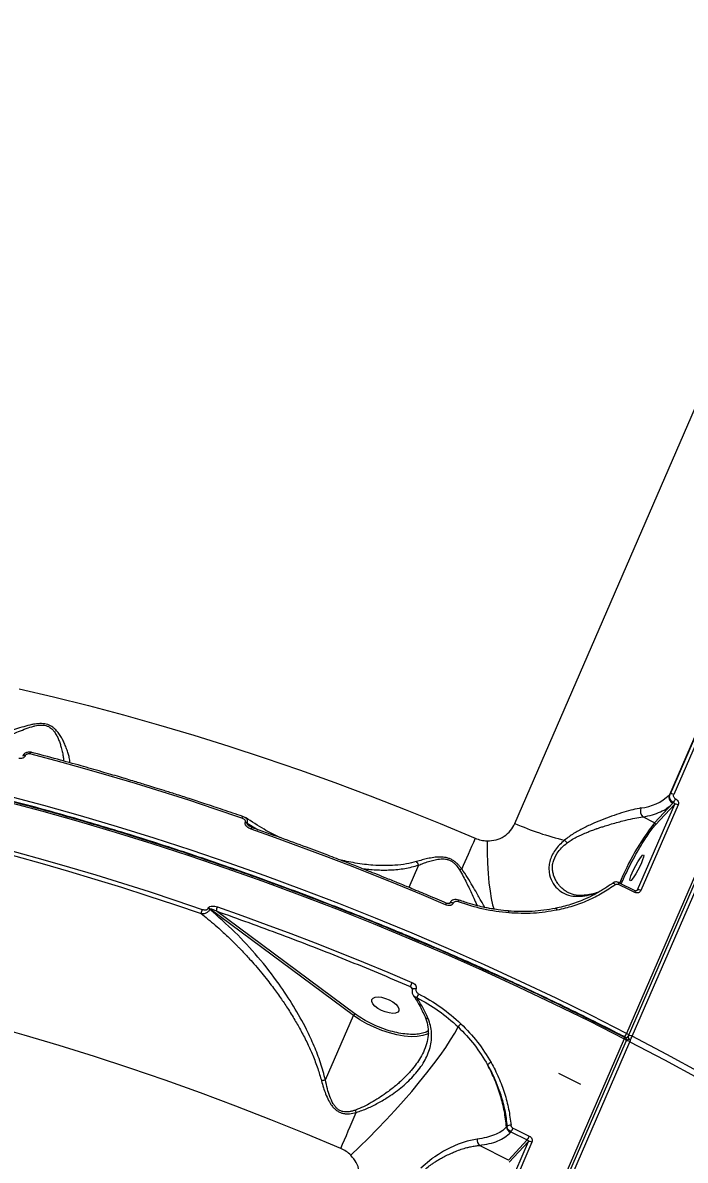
# Model space of a CAD drawing. Header units: millimetres. Extents: x -6234 to 7498, y -6127 to 5103.
# Drawn here: x 4426.8 to 4630.9, y -552.1 to -201.5 of the extents above; entities that cross this region are included whole.
import ezdxf

# ---------------------------------------------------------------- set-up
doc = ezdxf.new("R2010")
doc.units = ezdxf.units.MM
for name, color, linetype in [('DIKOM_ОБЪЕКТ', 7, 'Continuous'), ('DIKOM_РАЗМЕР_ЗОНА', 7, 'Continuous'), ('DIKOM_РАЗМЕР_ОБЪЕКТА', 7, 'Continuous')]:
    doc.layers.add(name, color=color, linetype=linetype)
doc.styles.add('style1', font='arial.ttf', dxfattribs={"width": 0.8})
doc.dimstyles.new('1-50', dxfattribs={"dimtxt": 300, "dimasz": 200, "dimexe": 100, "dimexo": 0, "dimgap": 100, "dimtad": 1, "dimtxsty": 'style1', "dimcen": 200, "dimclrd": 7, "dimclre": 7, "dimclrt": 7, "dimadec": 1, "dimazin": 2, "dimtfac": 1, "dimtmove": 0, "dimatfit": 2, "dimfxl": 0, "dimlwd": 25, "dimlwe": 18, "dimarcsym": 0})

# ---------------------------------------------------------------- blocks, each defined once
blk = doc.blocks.new('*D10')
at = {"layer": 'Defpoints', "color": 0, "transparency": 16777216}
for p in [(5627.97, 903.07), (-3229.39, -1461.51), (5627.97, -5097.58)]:
    blk.add_point(p, dxfattribs=at)
at = {"layer": 'DIKOM_РАЗМЕР_ОБЪЕКТА', "color": 7, "lineweight": 18, "transparency": 16777216}
for p, q in [((5627.97, 903.07), (5627.97, -5197.58)), ((-3229.39, -1461.51), (-3229.39, -5197.58))]:
    blk.add_line(p, q, dxfattribs=at)
at = {"layer": 'DIKOM_РАЗМЕР_ОБЪЕКТА', "color": 7, "lineweight": 25, "transparency": 16777216}
blk.add_line((-3029.39, -5097.58), (5427.97, -5097.58), dxfattribs=at)
at = {"layer": 'DIKOM_РАЗМЕР_ОБЪЕКТА', "color": 7, "transparency": 16777216}
for points in [[(-3029.39, -5064.25), (-3029.39, -5130.92), (-3229.39, -5097.58)], [(5427.97, -5064.25), (5427.97, -5130.92), (5627.97, -5097.58)]]:
    blk.add_solid(points, dxfattribs=at)
at = {"layer": 'DIKOM_РАЗМЕР_ОБЪЕКТА', "color": 7, "lineweight": 40, "transparency": 16777216, "insert": (1488.3, -4844.41), "char_height": 300, "attachment_point": 5, "style": 'style1'}
blk.add_mtext('8850', dxfattribs=at)
blk = doc.blocks.new('*D13')
at = {"layer": 'Defpoints', "color": 0, "transparency": 16777216}
for p in [(7498.07, 1778.2), (-5229.39, -1831.36), (7498.07, -6026.74)]:
    blk.add_point(p, dxfattribs=at)
at = {"layer": 'DIKOM_РАЗМЕР_ЗОНА', "color": 7, "lineweight": 18, "transparency": 16777216}
for p, q in [((7498.07, 1778.2), (7498.07, -6126.74)), ((-5229.39, -1831.36), (-5229.39, -6126.74))]:
    blk.add_line(p, q, dxfattribs=at)
at = {"layer": 'DIKOM_РАЗМЕР_ЗОНА', "color": 7, "lineweight": 25, "transparency": 16777216}
blk.add_line((-5029.39, -6026.74), (7298.07, -6026.74), dxfattribs=at)
at = {"layer": 'DIKOM_РАЗМЕР_ЗОНА', "color": 7, "transparency": 16777216}
for points in [[(-5029.39, -5993.4), (-5029.39, -6060.07), (-5229.39, -6026.74)], [(7298.07, -5993.4), (7298.07, -6060.07), (7498.07, -6026.74)]]:
    blk.add_solid(points, dxfattribs=at)
at = {"layer": 'DIKOM_РАЗМЕР_ЗОНА', "color": 7, "transparency": 16777216, "insert": (1560.69, -5773.56), "char_height": 300, "attachment_point": 5, "style": 'style1'}
blk.add_mtext('12750', dxfattribs=at)

msp = doc.modelspace()

# ---------------------------------------------------------------- linework, layer by layer
at = {"layer": 'DIKOM_ОБЪЕКТ', "color": 7, "linetype": 'Continuous', "lineweight": 15}
for p, q in [((4785.773, -113.559), (4612.781, -513.007)), ((4613.389, -513.741), (4786.381, -114.293)), ((4614.546, -513.917), (4787.538, -114.469)), ((4578.414, -448.312), (4703.512, -159.456)), ((4655.63, -371.026), (4625.964, -439.526)), ((4655.836, -370.804), (4626.17, -439.305)), ((4656.992, -370.904), (4627.326, -439.405)), ((4426.802, -427.506), (4426.79, -427.533)), ((4427.564, -427.419), (4427.575, -427.392)), ((4626.17, -439.305), (4625.964, -439.526)), ((4627.506, -442.471), (4616.069, -468.881)), ((4628.668, -442.574), (4617.23, -468.984)), ((4621.401, -448.129), (4627.01, -442.085)), ((4621.663, -448.768), (4627.506, -442.471)), ((4627.01, -442.085), (4627.228, -441.85)), ((4495.34, -448.016), (4495.383, -447.916)), ((4495.908, -448.312), (4495.951, -448.211)), ((4495.908, -448.312), (4497.824, -449.732)), ((4495.951, -448.211), (4499.332, -450.269)), ((4621.401, -448.129), (4617.836, -446.29)), ((4497.391, -449.576), (4496.635, -449.173)), ((4548.706, -461.161), (4545.734, -468.023)), ((4615.433, -469.085), (4610.413, -466.622)), ((4616.069, -468.881), (4615.908, -469.054)), ((4558.294, -472.918), (4558.288, -472.932)), ((4558.328, -472.84), (4558.294, -472.918)), ((4559.381, -472.912), (4559.415, -472.834)), ((4483.859, -474.526), (4483.902, -474.426)), ((4484.47, -474.721), (4484.427, -474.822)), ((4528.65, -507.471), (4484.47, -474.721)), ((4529.121, -506.975), (4486.36, -475.277)), ((4546.15, -498.538), (4546.837, -499.371)), ((4546.823, -499.405), (4546.819, -499.416)), ((4546.857, -499.327), (4546.823, -499.405)), ((4547.91, -499.399), (4547.944, -499.322)), ((4520.031, -527.371), (4528.65, -507.471)), ((4603.972, -510.096), (4612.114, -514.169)), ((4612.066, -514.657), (4439.073, -914.105)), ((4439.681, -914.839), (4612.674, -515.392)), ((4612.214, -514.105), (4612.211, -514.104)), ((4612.664, -514.606), (4613.204, -514.024)), ((4612.784, -515.222), (4612.694, -515.318)), ((4613.973, -515.012), (4613.976, -515.014)), ((4440.838, -915.015), (4613.831, -515.567)), ((4591.815, -525.224), (4598.611, -528.676)), ((4575.979, -541.676), (4575.807, -541.861)), ((4576.986, -543.576), (4577.172, -543.375)), ((4577.172, -543.375), (4582.193, -545.839)), ((4582.471, -546.46), (4571.033, -572.869)), ((4583.632, -546.562), (4572.195, -572.972)), ((4576.366, -552.117), (4582.193, -545.839)), ((4576.628, -552.757), (4582.471, -546.46)), ((4576.366, -552.117), (4567.472, -547.531))]:
    msp.add_line(p, q, dxfattribs=at)
at = {"layer": 'DIKOM_ОБЪЕКТ', "color": 7, "linetype": 'Continuous', "lineweight": 15, "flags": 128}
for points in [[(4425.639, -406.774), (4436.296, -409.275), (4447.015, -411.96), (4457.786, -414.828), (4468.6, -417.874), (4479.445, -421.097), (4490.313, -424.493), (4501.193, -428.06), (4512.074, -431.794), (4522.947, -435.691), (4533.801, -439.748), (4544.627, -443.961), (4555.415, -448.326), (4566.154, -452.84)], [(4427.564, -427.419), (4427.346, -427.377), (4427.15, -427.366), (4426.986, -427.389), (4426.865, -427.444), (4426.793, -427.527), (4426.79, -427.534)], [(4427.575, -427.392), (4427.358, -427.35), (4427.162, -427.339), (4426.998, -427.362), (4426.877, -427.417), (4426.805, -427.5), (4426.801, -427.508)], [(4428.962, -426.81), (4429.031, -426.665), (4429.102, -426.544), (4429.174, -426.449), (4429.243, -426.385), (4429.307, -426.353), (4429.359, -426.354)], [(4494.281, -446.644), (4486.088, -443.855), (4477.895, -441.153), (4469.707, -438.537), (4461.527, -436.011), (4453.359, -433.574), (4445.207, -431.227), (4437.073, -428.972), (4428.962, -426.81)], [(4421.286, -441.397), (4432.557, -444.407), (4443.869, -447.595), (4455.214, -450.959), (4466.581, -454.495), (4477.962, -458.202), (4489.345, -462.075), (4500.723, -466.111), (4512.085, -470.308), (4523.421, -474.662), (4534.723, -479.168), (4545.98, -483.823), (4557.184, -488.623), (4568.324, -493.565), (4579.392, -498.643), (4590.378, -503.854), (4601.272, -509.194), (4612.066, -514.657)], [(4612.781, -513.007), (4601.987, -507.543), (4591.092, -502.204), (4580.107, -496.993), (4569.039, -491.914), (4557.899, -486.973), (4546.695, -482.172), (4535.438, -477.517), (4524.136, -473.011), (4512.8, -468.658), (4501.438, -464.461), (4490.06, -460.424), (4478.676, -456.551), (4467.296, -452.845), (4455.929, -449.308), (4444.584, -445.944), (4433.272, -442.756), (4422.001, -439.747)], [(4497.425, -449.583), (4497.422, -449.579), (4497.392, -449.576), (4497.351, -449.608), (4497.3, -449.676), (4497.24, -449.776), (4497.175, -449.905), (4497.105, -450.057)], [(4557.038, -473.374), (4549.607, -470.228), (4542.153, -467.145), (4534.68, -464.128), (4527.189, -461.177), (4519.683, -458.294), (4512.165, -455.479), (4504.638, -452.733), (4497.105, -450.057)], [(4416.767, -454.969), (4424.878, -457.132), (4433.012, -459.386), (4441.164, -461.733), (4449.332, -464.17), (4457.512, -466.697), (4465.7, -469.312), (4473.892, -472.014), (4482.086, -474.803)], [(4566.154, -452.84), (4565.592, -454.136), (4565.042, -455.404), (4564.503, -456.643), (4563.978, -457.851), (4563.467, -459.025), (4562.97, -460.164), (4562.489, -461.266), (4562.023, -462.329)], [(4569.812, -453.672), (4569.86, -457.219), (4569.976, -460.572), (4570.159, -463.699), (4570.408, -466.569), (4570.719, -469.153), (4571.09, -471.426), (4571.517, -473.365), (4571.955, -474.836)], [(4416.542, -456.266), (4424.635, -458.423), (4432.751, -460.673), (4440.885, -463.014), (4449.035, -465.446), (4457.197, -467.967), (4465.367, -470.576), (4473.542, -473.273), (4481.717, -476.055)], [(4614.542, -463.485), (4615.052, -462.377), (4615.634, -461.237), (4616.241, -460.156), (4616.825, -459.223), (4617.337, -458.512), (4617.736, -458.082), (4617.99, -457.967), (4618.078, -458.177), (4617.994, -458.694), (4617.743, -459.477), (4617.347, -460.462), (4616.837, -461.569), (4616.254, -462.71), (4615.647, -463.79), (4615.064, -464.724), (4614.552, -465.434), (4614.152, -465.864), (4613.899, -465.979), (4613.81, -465.77), (4613.895, -465.252), (4614.145, -464.47), (4614.542, -463.485)], [(4608.435, -466.732), (4608.502, -466.685), (4608.589, -466.668), (4608.693, -466.681), (4608.811, -466.724), (4608.937, -466.796), (4609.067, -466.893), (4609.198, -467.013), (4609.323, -467.151)], [(4615.353, -469.557), (4614.725, -469.247), (4614.097, -468.938), (4613.469, -468.628), (4612.84, -468.319), (4612.211, -468.011), (4611.581, -467.703), (4610.951, -467.395), (4610.321, -467.088)], [(4615.353, -469.557), (4615.418, -469.403), (4615.469, -469.268), (4615.505, -469.158), (4615.525, -469.077), (4615.527, -469.028), (4615.512, -469.013), (4615.48, -469.032), (4615.433, -469.085)], [(4559.381, -472.912), (4559.117, -472.817), (4558.86, -472.762), (4558.632, -472.752), (4558.45, -472.787), (4558.329, -472.864), (4558.294, -472.918)], [(4558.324, -472.85), (4558.362, -472.786), (4558.483, -472.709), (4558.665, -472.674), (4558.894, -472.685), (4559.151, -472.74), (4559.415, -472.834)], [(4561.005, -472.464), (4561.058, -472.313), (4561.102, -472.181), (4561.137, -472.073), (4561.161, -471.993), (4561.174, -471.943), (4561.175, -471.926), (4561.174, -471.926)], [(4486.74, -473.991), (4494.273, -476.667), (4501.8, -479.412), (4509.317, -482.228), (4516.823, -485.111), (4524.314, -488.062), (4531.788, -491.079), (4539.242, -494.161), (4546.673, -497.307)], [(4576.546, -475.887), (4576.542, -475.722), (4576.53, -475.576), (4576.512, -475.455), (4576.488, -475.363), (4576.458, -475.303), (4576.425, -475.278), (4576.388, -475.287), (4576.35, -475.331)], [(4591.388, -475.035), (4591.329, -474.87), (4591.264, -474.725), (4591.194, -474.604), (4591.124, -474.513), (4591.054, -474.453), (4590.987, -474.427), (4590.927, -474.437), (4590.875, -474.481)], [(4547.91, -499.399), (4547.646, -499.305), (4547.389, -499.25), (4547.161, -499.239), (4546.978, -499.274), (4546.858, -499.351), (4546.823, -499.405)], [(4546.857, -499.327), (4546.891, -499.273), (4547.012, -499.196), (4547.194, -499.162), (4547.423, -499.172), (4547.679, -499.227), (4547.944, -499.322)], [(4541.682, -504.018), (4542.322, -504.741), (4542.65, -505.429), (4542.642, -506.026), (4542.297, -506.483), (4541.643, -506.764), (4540.734, -506.846), (4539.642, -506.722), (4538.457, -506.402), (4537.274, -505.913), (4536.19, -505.293), (4535.291, -504.593), (4534.651, -503.87), (4534.323, -503.183), (4534.331, -502.586), (4534.676, -502.129), (4535.33, -501.848), (4536.239, -501.766), (4537.331, -501.89), (4538.516, -502.209), (4539.699, -502.699), (4540.783, -503.319), (4541.682, -504.018)], [(4551.825, -512.999), (4551.395, -513.222), (4549.994, -513.705), (4548.317, -513.976), (4546.404, -514.028), (4544.299, -513.861), (4542.053, -513.477), (4539.719, -512.887), (4537.352, -512.104), (4535.007, -511.146), (4532.739, -510.037), (4530.604, -508.802), (4528.65, -507.471)], [(4524.728, -548.493), (4513.99, -543.979), (4503.202, -539.614), (4492.376, -535.401), (4481.522, -531.344), (4470.649, -527.447), (4459.767, -523.713), (4448.888, -520.146), (4438.02, -516.75), (4427.174, -513.527), (4416.361, -510.48)], [(4527.844, -550.578), (4530.532, -548.028), (4533.263, -545.345), (4536.009, -542.555), (4538.742, -539.686), (4541.437, -536.766), (4544.066, -533.824), (4546.604, -530.889), (4549.026, -527.99), (4551.306, -525.156), (4553.424, -522.414), (4555.358, -519.792), (4557.089, -517.315), (4558.6, -515.009), (4559.876, -512.895), (4560.905, -510.994)], [(4613.181, -513.28), (4613.254, -513.353), (4613.314, -513.427), (4613.359, -513.499), (4613.389, -513.569), (4613.404, -513.634), (4613.402, -513.695), (4613.389, -513.741)], [(4686.378, -555.344), (4676.564, -549.134), (4666.585, -543.013), (4656.453, -536.986), (4646.173, -531.058), (4635.757, -525.233), (4625.211, -519.518), (4614.546, -513.917)], [(4613.831, -515.567), (4624.496, -521.169), (4635.042, -526.884), (4645.459, -532.708), (4655.738, -538.636), (4665.871, -544.664), (4675.848, -550.785), (4685.663, -556.994)], [(4524.728, -548.493), (4525.3, -547.171), (4525.882, -545.826), (4526.472, -544.46), (4527.07, -543.075), (4527.674, -541.673), (4528.284, -540.256), (4528.899, -538.826), (4529.518, -537.386)], [(4577.796, -542.191), (4578.426, -542.498), (4579.056, -542.806), (4579.685, -543.114), (4580.314, -543.422), (4580.943, -543.731), (4581.572, -544.04), (4582.2, -544.35), (4582.828, -544.66)], [(4566.742, -545.598), (4563.715, -546.21), (4560.919, -547.162), (4558.443, -548.261), (4556.398, -549.341), (4554.808, -550.294), (4553.673, -551.042), (4552.991, -551.522), (4552.819, -551.647), (4552.774, -551.679), (4552.763, -551.688), (4552.759, -551.69), (4552.758, -551.691), (4552.758, -551.691), (4552.758, -551.691), (4552.758, -551.691), (4552.758, -551.691), (4552.758, -551.691), (4552.758, -551.691), (4549.425, -554.53)]]:
    msp.add_lwpolyline(points, dxfattribs=at)
at = {"layer": 'DIKOM_ОБЪЕКТ', "color": 7, "linetype": 'Continuous', "lineweight": 15}
for centre, radius, start, end in [((4615.629, -428.513), 15.103, 276.07068, 313.17903), ((4627.891, -440.232), 2.052, 159.90011, 244.56903), ((4626.66, -440.367), 1.17, 55.33694, 114.78579), ((4621.651, -438.082), 6.73, 325.95652, 337.37148), ((4619.519, -444.472), 2.478, 157.70155, 227.20187), ((4627.997, -443.539), 1.175, 55.21394, 114.68674), ((4495.102, -446.835), 0.842, 126.99352, 166.87902), ((4494.642, -450.053), 2.153, 53.97669, 71.08051), ((4494.683, -449.957), 2.158, 53.9964, 71.0608), ((4613.568, -369.089), 86.673, 246.07192, 256.74855), ((4685.905, -498.005), 81.538, 142.28739, 157.48621), ((4621.181, -448.592), 0.513, 339.89988, 64.57654), ((4588.257, -459.367), 8.037, 39.08368, 47.3744), ((4545.901, -461.987), 2.925, 16.42072, 41.86973), ((4563.055, -465.662), 3.489, 107.19546, 119.58758), ((4609.294, -466.468), 1.2, 328.85796, 356.19249), ((4616.56, -469.949), 1.175, 55.21476, 114.69554), ((4568.463, -478.143), 12.381, 154.74081, 157.34408), ((4599.899, -471.538), 1.104, 97.80334, 130.76153), ((4486.468, -476.776), 4.806, 155.7629, 171.38069), ((4483.155, -476.574), 2.165, 54.02494, 71.03225), ((4483.198, -476.474), 2.165, 54.02494, 71.03225), ((4491.089, -475.976), 4.78, 155.47013, 171.59207), ((4623.674, -530.762), 83.955, 156.51641, 157.42861), ((4570.297, -512.171), 24.377, 152.22151, 155.28187), ((4529.504, -507.81), 0.918, 114.59515, 158.341), ((4551.541, -507.471), 0.946, 210.71204, 276.18175), ((4565.418, -514.106), 5.482, 131.8061, 145.4226), ((4611.316, -514.16), 0.899, 326.48124, 3.55127), ((4611.245, -516.291), 1.828, 48.09337, 63.33076), ((4607.54, -510.804), 5.685, 324.65374, 337.20609), ((4612.583, -513.423), 0.864, 259.75725, 316.02537), ((4612.196, -515.329), 0.482, 352.52646, 55.89209), ((4613.05, -516.16), 0.83, 69.0561, 118.15585), ((4611.966, -514.631), 1.818, 48.04798, 63.37615), ((4614.278, -514.155), 0.993, 158.88249, 231.67657), ((4612.811, -517.53), 2.212, 62.55979, 75.99443), ((4613.769, -514.464), 0.787, 68.20657, 122.0782), ((4613.096, -515.078), 0.883, 326.34825, 4.16098), ((4609.917, -512.013), 5.005, 322.2553, 337.64561), ((4613.526, -515.882), 2.214, 62.57964, 75.99928), ((4572.195, -524.799), 3.04, 111.97363, 136.51198), ((4529.828, -573.983), 47.63, 101.86898, 103.39121), ((4509.805, -543.598), 20.668, 17.48973, 19.62675), ((4577.967, -541.638), 2.172, 185.89256, 243.13362), ((4577.032, -543.167), 1.825, 85.04512, 125.24069), ((4570.762, -539.246), 7.625, 327.2091, 337.27762), ((4569.207, -545.771), 2.471, 175.9797, 225.42095), ((4576.63, -542.08), 6.713, 325.95135, 337.3946), ((4582.962, -547.527), 1.175, 55.2042, 114.69442)]:
    msp.add_arc(centre, radius, start, end, dxfattribs=at)
for points, knots in [([(4555.242, -487.166), (4551.681, -485.637), (4546.657, -483.481), (4539.173, -480.373), (4532.721, -477.739), (4524.996, -474.662), (4516.848, -471.501), (4508.28, -468.271), (4499.412, -465.026), (4490.311, -461.802), (4481.03, -458.624), (4471.608, -455.51), (4462.079, -452.476), (4452.469, -449.535), (4442.8, -446.696), (4433.09, -443.967), (4423.356, -441.356), (4413.614, -438.868), (4403.877, -436.509), (4394.156, -434.282), (4384.464, -432.192), (4374.811, -430.242), (4365.207, -428.435), (4355.662, -426.773), (4346.186, -425.26), (4336.785, -423.896), (4327.47, -422.684), (4318.248, -421.626), (4309.128, -420.721), (4300.115, -419.972), (4291.219, -419.38), (4282.445, -418.945), (4273.801, -418.667), (4265.293, -418.547), (4256.928, -418.586), (4248.711, -418.783), (4240.649, -419.139), (4232.747, -419.652), (4225.011, -420.324), (4217.446, -421.153), (4210.056, -422.138), (4202.848, -423.28), (4195.825, -424.578), (4188.992, -426.031), (4182.353, -427.637), (4175.912, -429.397), (4169.673, -431.31), (4163.641, -433.374), (4157.817, -435.589), (4152.205, -437.955), (4146.809, -440.469), (4141.633, -443.133), (4136.677, -445.944), (4131.946, -448.905), (4127.446, -452.013), (4123.167, -455.266), (4119.152, -458.683), (4116.508, -461.068), (4115.276, -462.352), (4115.224, -462.406)], [0, 0, 0, 0, 0.0198332, 0.0279779, 0.0414873, 0.0555317, 0.0706097, 0.0863533, 0.1026135, 0.1192721, 0.1362449, 0.1534689, 0.1708977, 0.1884942, 0.2062304, 0.2240835, 0.2420357, 0.2600715, 0.2781794, 0.2963486, 0.3145705, 0.3328379, 0.3511443, 0.3694842, 0.3878526, 0.4062462, 0.4246605, 0.4430929, 0.4615401, 0.4799997, 0.4984698, 0.5169482, 0.5354331, 0.5539228, 0.5724164, 0.5909125, 0.6094103, 0.627909, 0.6464081, 0.6649068, 0.6834055, 0.701904, 0.7204023, 0.7389017, 0.7574025, 0.7759056, 0.7944131, 0.8129263, 0.8314479, 0.8499804, 0.8685274, 0.8870925, 0.9056808, 0.924297, 0.9429474, 0.9616388, 0.9803788, 0.999176, 1, 1, 1, 1]), ([(4441.383, -429.612), (4441.314, -429.097), (4441.197, -428.225), (4440.794, -426.74), (4440.334, -425.349), (4439.784, -423.969), (4439.183, -422.685), (4438.516, -421.469), (4437.735, -420.294), (4436.886, -419.324), (4436.085, -418.651), (4435.116, -418.033), (4433.919, -417.622), (4432.582, -417.503), (4431.578, -417.534), (4430.557, -417.656), (4429.053, -417.934), (4427.024, -418.476), (4424.561, -419.255), (4421.763, -420.189), (4418.698, -421.213), (4416.568, -421.854), (4415.5, -422.175)], [0, 0, 0, 0, 0.0867215, 0.1468703, 0.2080702, 0.2682862, 0.3155446, 0.3590091, 0.4083446, 0.450375, 0.4745407, 0.4965864, 0.5425827, 0.5648404, 0.5887126, 0.6104504, 0.6343273, 0.6926644, 0.7553362, 0.817689, 0.9086091, 1, 1, 1, 1]), ([(4416.565, -423.657), (4417.017, -423.481), (4417.999, -423.099), (4419.524, -422.478), (4421.123, -421.81), (4422.906, -421.056), (4424.93, -420.199), (4427.211, -419.276), (4429.099, -418.607), (4430.545, -418.222), (4431.524, -418.034), (4432.51, -417.947), (4433.482, -418.008), (4434.219, -418.206), (4434.76, -418.447), (4435.242, -418.73), (4435.777, -419.157), (4436.471, -419.91), (4437.131, -420.934), (4437.721, -422.161), (4438.187, -423.373), (4438.6, -424.693), (4438.96, -426.113), (4439.221, -427.538), (4439.365, -428.529), (4439.385, -428.986), (4439.389, -429.061)], [0, 0, 0, 0, 0.0455809, 0.0989379, 0.1481808, 0.1974228, 0.2642223, 0.3306269, 0.3957793, 0.4205137, 0.4451342, 0.4712547, 0.4949421, 0.5193044, 0.5318838, 0.5449406, 0.5683414, 0.5948632, 0.6444307, 0.6934657, 0.7424653, 0.7916111, 0.8573446, 0.925534, 0.9879123, 1, 1, 1, 1]), ([(4427.564, -427.419), (4427.521, -427.502), (4427.437, -427.667), (4427.238, -427.882), (4426.999, -428.063), (4426.637, -428.244), (4426.126, -428.366), (4425.736, -428.304), (4425.541, -428.272)], [0, 0, 0, 0, 0.1251368, 0.2509833, 0.3751966, 0.5012015, 0.7504636, 1, 1, 1, 1]), ([(4429.359, -426.354), (4429.168, -426.32), (4428.753, -426.245), (4428.186, -426.345), (4427.714, -426.538), (4427.353, -426.774), (4427.019, -427.097), (4426.876, -427.367), (4426.801, -427.508)], [0, 0, 0, 0, 0.1931659, 0.41818848, 0.5459345, 0.68483558, 0.83587053, 1, 1, 1, 1]), ([(4427.575, -427.392), (4427.604, -427.336), (4427.662, -427.223), (4427.799, -427.076), (4427.963, -426.953), (4428.211, -426.83), (4428.56, -426.745), (4428.828, -426.788), (4428.962, -426.81)], [0, 0, 0, 0, 0.1249794, 0.2509413, 0.375188, 0.5011044, 0.7504247, 1, 1, 1, 1]), ([(4494.565, -446.167), (4492.51, -445.461), (4488.619, -444.126), (4483.112, -442.288), (4478.266, -440.7), (4474.081, -439.354), (4470.558, -438.238), (4467.587, -437.308), (4464.552, -436.37), (4460.935, -435.266), (4456.325, -433.884), (4450.822, -432.269), (4444.43, -430.445), (4437.153, -428.427), (4432.021, -427.071), (4429.307, -426.354)], [0, 0, 0, 0, 0.0941633, 0.1782502, 0.2522591, 0.3161907, 0.370048, 0.4138254, 0.4524738, 0.5092886, 0.5798808, 0.664248, 0.7623894, 0.8743053, 1, 1, 1, 1]), ([(4381.243, -431.742), (4384.207, -432.331), (4393.885, -434.252), (4410.571, -438.181), (4431.206, -443.487), (4451.974, -449.426), (4472.766, -455.924), (4493.508, -462.955), (4514.09, -470.495), (4532.76, -477.77), (4544.47, -482.73), (4549.457, -484.843)], [0, 0, 0, 0, 0.0543649, 0.177551, 0.3007357, 0.4237225, 0.5463722, 0.6685444, 0.7901037, 0.9106008, 1, 1, 1, 1]), ([(4627.228, -441.85), (4627.082, -441.764), (4626.813, -441.605), (4626.446, -441.226), (4626.191, -440.805), (4626.057, -440.36), (4626.001, -439.864), (4626.103, -439.526), (4626.17, -439.305)], [0, 0, 0, 0, 0.1617483, 0.2992016, 0.5004095, 0.6315646, 0.7587388, 1, 1, 1, 1]), ([(4627.863, -440.672), (4627.751, -440.601), (4627.529, -440.46), (4627.314, -440.124), (4627.226, -439.749), (4627.292, -439.52), (4627.326, -439.405)], [0, 0, 0, 0, 0.2508317, 0.5001655, 0.74992218, 1, 1, 1, 1]), ([(4627.863, -440.672), (4628.031, -440.777), (4628.366, -440.988), (4628.685, -441.494), (4628.818, -442.057), (4628.718, -442.401), (4628.668, -442.574)], [0, 0, 0, 0, 0.2505713, 0.5002241, 0.7500025, 1, 1, 1, 1]), ([(4617.226, -443.531), (4616.414, -443.69), (4614.794, -444.007), (4611.957, -444.817), (4608.954, -445.795), (4605.831, -446.939), (4602.654, -448.231), (4599.507, -449.7), (4596.415, -451.356), (4594.605, -452.754), (4593.7, -453.454)], [0, 0, 0, 0, 0.1259375, 0.250892, 0.375586, 0.5008436, 0.6251008, 0.7501502, 0.8750302, 1, 1, 1, 1]), ([(4617.836, -446.29), (4618.824, -446.094), (4620.802, -445.702), (4623.291, -444.755), (4625.432, -443.58), (4626.484, -442.583), (4627.01, -442.085)], [0, 0, 0, 0, 0.2499942, 0.5000024, 0.7499841, 1, 1, 1, 1]), ([(4627.228, -441.85), (4627.262, -441.868), (4627.327, -441.902), (4627.425, -441.991), (4627.495, -442.095), (4627.532, -442.208), (4627.548, -442.33), (4627.523, -442.415), (4627.506, -442.471)], [0, 0, 0, 0, 0.1477823, 0.280412, 0.5003327, 0.6293794, 0.7559355, 1, 1, 1, 1]), ([(4495.383, -447.916), (4495.403, -447.845), (4495.443, -447.701), (4495.385, -447.485), (4495.271, -447.288), (4495.062, -447.06), (4494.733, -446.824), (4494.432, -446.704), (4494.281, -446.644)], [0, 0, 0, 0, 0.1248087, 0.2501952, 0.3689866, 0.5006974, 0.7501234, 1, 1, 1, 1]), ([(4495.379, -446.541), (4495.249, -446.463), (4494.991, -446.306), (4494.708, -446.212), (4494.567, -446.166)], [0, 0, 0, 0, 0.50061329, 1, 1, 1, 1]), ([(4497.105, -450.057), (4496.865, -449.959), (4496.384, -449.763), (4495.767, -449.314), (4495.376, -448.824), (4495.27, -448.419), (4495.281, -448.183), (4495.32, -448.071), (4495.34, -448.016)], [0, 0, 0, 0, 0.2499485, 0.4995392, 0.7488382, 0.8744217, 0.9379956, 1, 1, 1, 1]), ([(4495.951, -448.211), (4495.994, -448.072), (4496.077, -447.799), (4496.042, -447.412), (4495.915, -447.087), (4495.706, -446.778), (4495.483, -446.635), (4495.355, -446.553)], [0, 0, 0, 0, 0.2089604, 0.4081934, 0.5926676, 0.7660553, 1, 1, 1, 1]), ([(4505.931, -452.619), (4504.315, -451.811), (4500.732, -450.019), (4497.278, -447.755), (4495.383, -446.512)], [0, 0, 0, 0, 0.4510231, 1, 1, 1, 1]), ([(4496.644, -449.171), (4496.615, -449.152), (4496.438, -449.039), (4496.196, -448.816), (4495.968, -448.567), (4495.902, -448.412), (4495.897, -448.348), (4495.904, -448.323), (4495.908, -448.312)], [0, 0, 0, 0, 0.0876674, 0.5426616, 0.8346588, 0.9285684, 0.966078, 1, 1, 1, 1]), ([(4569.812, -453.672), (4570.76, -453.621), (4572.653, -453.52), (4575.143, -452.337), (4577.181, -450.609), (4578.003, -449.078), (4578.414, -448.312)], [0, 0, 0, 0, 0.2507002, 0.5004348, 0.7502577, 1, 1, 1, 1]), ([(4594.496, -454.3), (4594.914, -454.001), (4595.804, -453.365), (4597.226, -452.57), (4598.756, -451.819), (4599.947, -451.301), (4600.856, -450.931), (4601.422, -450.709), (4602.046, -450.471), (4602.727, -450.219), (4603.261, -450.029), (4603.887, -449.811), (4604.649, -449.552), (4605.626, -449.234), (4607.004, -448.803), (4608.665, -448.312), (4610.68, -447.762), (4612.925, -447.2), (4615.406, -446.647), (4617.024, -446.409), (4617.836, -446.29)], [0, 0, 0, 0, 0.0587599, 0.1250494, 0.1831955, 0.2499655, 0.2704529, 0.2931947, 0.3181967, 0.345464, 0.374988, 0.3820711, 0.4205155, 0.4663033, 0.4993418, 0.5865717, 0.6681299, 0.7492974, 0.8742141, 1, 1, 1, 1]), ([(4611.126, -466.972), (4611.437, -466.272), (4612.136, -464.7), (4613.418, -462.069), (4614.902, -459.207), (4616.466, -456.396), (4618.007, -453.82), (4619.428, -451.638), (4620.676, -449.902), (4621.34, -449.139), (4621.663, -448.768)], [0, 0, 0, 0, 0.1007582, 0.2264551, 0.3573802, 0.4910816, 0.6247868, 0.7557089, 0.8814089, 1, 1, 1, 1]), ([(4557.261, -472.869), (4555.398, -472.076), (4551.873, -470.573), (4546.869, -468.486), (4542.458, -466.671), (4538.641, -465.122), (4535.422, -463.83), (4532.705, -462.75), (4529.667, -461.552), (4525.709, -460.009), (4520.33, -457.944), (4513.752, -455.471), (4505.973, -452.613), (4500.383, -450.636), (4497.389, -449.577)], [0, 0, 0, 0, 0.094164, 0.1782535, 0.2522637, 0.3161952, 0.3700535, 0.4138314, 0.4524756, 0.5223088, 0.6119813, 0.7214853, 0.8508249, 1, 1, 1, 1]), ([(4566.154, -452.84), (4566.748, -453.064), (4567.937, -453.512), (4569.187, -453.618), (4569.812, -453.672)], [0, 0, 0, 0, 0.5003918, 1, 1, 1, 1]), ([(4593.7, -453.454), (4593.157, -453.94), (4592.072, -454.914), (4590.731, -456.529), (4589.71, -458.239), (4589.079, -459.997), (4588.827, -461.723), (4588.932, -463.895), (4589.733, -466.292), (4591.406, -468.514), (4593.609, -470.023), (4596.2, -470.848), (4598.186, -470.751), (4599.178, -470.702)], [0, 0, 0, 0, 0.0636252, 0.1271837, 0.1905714, 0.253579, 0.3167312, 0.3794357, 0.5039782, 0.6283938, 0.751949, 0.8760963, 1, 1, 1, 1]), ([(4591.36, -457.49), (4591.8, -456.914), (4592.681, -455.76), (4593.891, -454.787), (4594.496, -454.3)], [0, 0, 0, 0, 0.4995883, 1, 1, 1, 1]), ([(4562.023, -462.329), (4561.821, -462.066), (4561.436, -461.563), (4560.763, -460.83), (4560.027, -460.166), (4559.176, -459.578), (4558.24, -459.123), (4557.246, -458.826), (4556.225, -458.674), (4554.942, -458.631), (4553.314, -458.78), (4551.519, -459.122), (4549.735, -459.56), (4548.647, -459.872), (4548.079, -460.035)], [0, 0, 0, 0, 0.0657802, 0.1255347, 0.1907319, 0.25075, 0.3130617, 0.3760186, 0.435515, 0.5005674, 0.6150215, 0.7506238, 0.869833, 1, 1, 1, 1]), ([(4548.706, -461.161), (4549.196, -460.967), (4550.173, -460.581), (4551.73, -460.037), (4553.367, -459.556), (4554.847, -459.265), (4556.086, -459.196), (4557.045, -459.266), (4557.984, -459.498), (4558.862, -459.919), (4559.635, -460.495), (4560.515, -461.385), (4561.009, -462.136), (4561.332, -462.628)], [0, 0, 0, 0, 0.1249838, 0.2496929, 0.3746879, 0.4999284, 0.5661973, 0.6249186, 0.6880746, 0.7498108, 0.8089105, 0.8747937, 1, 1, 1, 1]), ([(4594.925, -469.683), (4594.844, -469.646), (4594.462, -469.475), (4593.772, -469.014), (4592.905, -468.335), (4592.165, -467.57), (4591.597, -466.847), (4591.157, -466.169), (4590.705, -465.322), (4590.303, -464.296), (4590.006, -463.006), (4589.931, -461.674), (4590.129, -459.791), (4590.864, -458.417), (4591.36, -457.49)], [0, 0, 0, 0, 0.0207436, 0.09707889, 0.193399, 0.27709177, 0.34184373, 0.4021263, 0.45798156, 0.5530626, 0.63900631, 0.73316177, 0.82004382, 1, 1, 1, 1]), ([(4548.079, -460.035), (4547.043, -460.299), (4544.872, -460.853), (4541.558, -461.227), (4538.107, -461.347), (4534.958, -461.215), (4531.964, -460.92), (4529.255, -460.524), (4526.692, -460.047), (4525.065, -459.662), (4524.344, -459.491)], [0, 0, 0, 0, 0.13651101, 0.28604543, 0.42277472, 0.57204887, 0.68019997, 0.7965941, 0.90985093, 1, 1, 1, 1]), ([(4531.293, -462.195), (4532.706, -462.354), (4535.638, -462.686), (4540.05, -462.69), (4544.483, -462.299), (4547.309, -461.537), (4548.706, -461.161)], [0, 0, 0, 0, 0.2386727, 0.4953314, 0.7503726, 1, 1, 1, 1]), ([(4561.332, -462.628), (4561.724, -463.304), (4562.506, -464.652), (4563.479, -466.6), (4564.38, -468.455), (4565.3, -470.412), (4566.118, -472.186), (4566.558, -473.22), (4566.734, -473.633)], [0, 0, 0, 0, 0.1589896, 0.31717, 0.4757214, 0.6348364, 0.8542335, 1, 1, 1, 1]), ([(4569.09, -474.196), (4568.844, -473.723), (4568.232, -472.543), (4566.861, -470.174), (4565.31, -467.521), (4563.831, -465.006), (4562.627, -463.224), (4562.023, -462.329)], [0, 0, 0, 0, 0.1810137, 0.4520982, 0.634556, 0.8165337, 1, 1, 1, 1]), ([(4608.435, -466.732), (4607.543, -467.365), (4605.789, -468.61), (4603.012, -470.197), (4599.647, -471.822), (4595.644, -473.353), (4592.444, -474.11), (4590.875, -474.481)], [0, 0, 0, 0, 0.1731317, 0.3402528, 0.5013776, 0.7555219, 1, 1, 1, 1]), ([(4609.323, -467.151), (4607.992, -468.073), (4605.331, -469.918), (4600.924, -472.103), (4596.291, -473.883), (4593.023, -474.651), (4591.388, -475.035)], [0, 0, 0, 0, 0.2506387, 0.5013194, 0.7505993, 1, 1, 1, 1]), ([(4599.76, -470.443), (4598.896, -470.499), (4597.173, -470.61), (4595.667, -470), (4594.916, -469.695)], [0, 0, 0, 0, 0.5014018, 1, 1, 1, 1]), ([(4599.178, -470.702), (4600.18, -470.555), (4601.996, -470.288), (4603.46, -469.755), (4604.116, -469.516)], [0, 0, 0, 0, 0.5520651, 1, 1, 1, 1]), ([(4604.889, -469.07), (4604.549, -469.251), (4603.258, -469.938), (4601.244, -470.229), (4599.76, -470.443)], [0, 0, 0, 0, 0.2629256, 1, 1, 1, 1]), ([(4610.492, -466.547), (4610.327, -466.482), (4609.997, -466.35), (4609.466, -466.322), (4608.949, -466.417), (4608.658, -466.593), (4608.512, -466.682)], [0, 0, 0, 0, 0.2465056, 0.4955654, 0.7466539, 1, 1, 1, 1]), ([(4609.323, -467.151), (4609.395, -467.106), (4609.538, -467.019), (4609.797, -466.971), (4610.066, -466.985), (4610.236, -467.054), (4610.321, -467.088)], [0, 0, 0, 0, 0.2510504, 0.5003521, 0.7500987, 1, 1, 1, 1]), ([(4617.23, -468.984), (4617.139, -469.136), (4616.958, -469.441), (4616.47, -469.696), (4615.904, -469.762), (4615.537, -469.626), (4615.353, -469.557)], [0, 0, 0, 0, 0.2505213, 0.5002661, 0.7500589, 1, 1, 1, 1]), ([(4615.983, -469.006), (4615.958, -469.026), (4615.906, -469.065), (4615.795, -469.086), (4615.663, -469.076), (4615.567, -469.035), (4615.517, -469.013)], [0, 0, 0, 0, 0.237099, 0.4802672, 0.7330039, 1, 1, 1, 1]), ([(4559.381, -472.912), (4559.331, -473.002), (4559.23, -473.183), (4558.981, -473.379), (4558.687, -473.515), (4558.258, -473.61), (4557.683, -473.6), (4557.253, -473.449), (4557.038, -473.374)], [0, 0, 0, 0, 0.1254662, 0.2507059, 0.3724818, 0.5014828, 0.7507025, 1, 1, 1, 1]), ([(4558.29, -472.928), (4558.284, -472.936), (4558.27, -472.957), (4558.201, -472.984), (4558.006, -473.018), (4557.669, -472.994), (4557.402, -472.912), (4557.261, -472.868)], [0, 0, 0, 0, 0.0439465, 0.1155817, 0.3447969, 0.6526055, 1, 1, 1, 1]), ([(4561.175, -471.926), (4560.885, -471.849), (4560.339, -471.703), (4559.516, -471.8), (4558.918, -472.089), (4558.525, -472.466), (4558.392, -472.72), (4558.323, -472.85)], [0, 0, 0, 0, 0.2678923, 0.5046821, 0.7360851, 0.864731, 1, 1, 1, 1]), ([(4561.005, -472.464), (4560.857, -472.421), (4560.56, -472.335), (4560.098, -472.347), (4559.742, -472.47), (4559.516, -472.651), (4559.448, -472.774), (4559.415, -472.834)], [0, 0, 0, 0, 0.2496771, 0.499151, 0.7487264, 0.8771373, 1, 1, 1, 1]), ([(4576.546, -475.887), (4573.916, -475.581), (4568.657, -474.968), (4563.556, -473.299), (4561.005, -472.464)], [0, 0, 0, 0, 0.5000071, 1, 1, 1, 1]), ([(4576.42, -475.277), (4575.367, -475.175), (4573.547, -475), (4571.222, -474.625), (4569.304, -474.256), (4567.224, -473.787), (4564.45, -473.053), (4562.36, -472.334), (4561.175, -471.926)], [0, 0, 0, 0, 0.2047299, 0.3536421, 0.4525654, 0.5794477, 0.7615347, 1, 1, 1, 1]), ([(4481.717, -476.055), (4481.938, -476.072), (4482.392, -476.106), (4483.007, -475.967), (4483.498, -475.757), (4483.866, -475.521), (4484.207, -475.209), (4484.352, -474.953), (4484.427, -474.822)], [0, 0, 0, 0, 0.2198565, 0.4507418, 0.5749595, 0.7071309, 0.8496509, 1, 1, 1, 1]), ([(4481.717, -476.055), (4482.429, -476.624), (4483.899, -477.799), (4486.071, -479.648), (4488.432, -481.755), (4490.477, -483.681), (4491.884, -485.07), (4492.502, -485.69), (4492.774, -485.965), (4493.05, -486.244), (4493.234, -486.435), (4493.328, -486.53), (4493.333, -486.535), (4493.348, -486.551), (4493.408, -486.61), (4493.634, -486.847), (4494.747, -487.994), (4496.408, -489.786), (4498.524, -492.182), (4500.357, -494.357), (4502.095, -496.519), (4504.041, -499.049), (4506.116, -501.911), (4508.426, -505.339), (4510.552, -508.763), (4512.613, -512.402), (4514.461, -516.027), (4516.179, -519.867), (4517.66, -523.698), (4518.429, -526.372), (4518.797, -527.648)], [0, 0, 0, 0, 0.0443925, 0.0917387, 0.1380757, 0.1967872, 0.2262695, 0.2323206, 0.238456, 0.2446783, 0.250985, 0.2509958, 0.2510758, 0.2512841, 0.252066, 0.25507, 0.2668457, 0.3278539, 0.3705356, 0.4172086, 0.461057, 0.499919, 0.5655451, 0.6245766, 0.6901542, 0.7500643, 0.8151022, 0.8747092, 0.940203, 1, 1, 1, 1]), ([(4482.086, -474.803), (4482.242, -474.849), (4482.555, -474.941), (4482.974, -474.965), (4483.302, -474.923), (4483.537, -474.845), (4483.744, -474.721), (4483.822, -474.589), (4483.859, -474.526)], [0, 0, 0, 0, 0.2485131, 0.4979985, 0.6297205, 0.7488379, 0.8788254, 1, 1, 1, 1]), ([(4483.902, -474.426), (4483.929, -474.373), (4483.985, -474.267), (4484.155, -474.086), (4484.538, -473.851), (4485.196, -473.726), (4485.989, -473.769), (4486.49, -473.917), (4486.74, -473.991)], [0, 0, 0, 0, 0.0621626, 0.1260312, 0.2514133, 0.5007494, 0.7504356, 1, 1, 1, 1]), ([(4520.031, -527.371), (4519.56, -525.61), (4518.607, -522.047), (4516.589, -516.869), (4513.865, -510.985), (4510.286, -504.58), (4505.32, -497.053), (4499.298, -489.352), (4492.182, -481.591), (4487.015, -477.081), (4484.427, -474.822)], [0, 0, 0, 0, 0.0819726, 0.165727, 0.2500095, 0.3755448, 0.5002617, 0.6658815, 0.8326602, 1, 1, 1, 1]), ([(4484.47, -474.721), (4484.476, -474.711), (4484.489, -474.689), (4484.536, -474.656), (4484.683, -474.621), (4484.994, -474.673), (4485.585, -474.867), (4486.05, -475.113), (4486.36, -475.277)], [0, 0, 0, 0, 0.0186238, 0.0391541, 0.0904344, 0.2499619, 0.5002714, 1, 1, 1, 1]), ([(4486.36, -475.277), (4493.039, -477.668), (4506.397, -482.451), (4526.362, -490.218), (4539.554, -495.765), (4546.15, -498.538)], [0, 0, 0, 0, 0.3333131, 0.6666806, 1, 1, 1, 1]), ([(4590.875, -474.481), (4588.502, -474.878), (4583.758, -475.671), (4578.819, -475.444), (4576.35, -475.331)], [0, 0, 0, 0, 0.4999939, 1, 1, 1, 1]), ([(4591.388, -475.035), (4588.964, -475.437), (4584.115, -476.242), (4579.069, -476.005), (4576.546, -475.887)], [0, 0, 0, 0, 0.4999974, 1, 1, 1, 1]), ([(4549.457, -484.843), (4551.143, -485.54), (4555.623, -487.394), (4560.037, -489.398), (4562.79, -490.648)], [0, 0, 0, 0, 0.3764287, 1, 1, 1, 1]), ([(4612.206, -514.113), (4611.441, -513.716), (4607.592, -511.718), (4600.637, -508.237), (4591.484, -503.744), (4582.799, -499.604), (4575.241, -496.088), (4568.448, -492.995), (4562.018, -490.118), (4557.525, -488.161), (4555.242, -487.166)], [0, 0, 0, 0, 0.0413043, 0.2079211, 0.3713205, 0.5274156, 0.6656954, 0.7674258, 0.8818358, 1, 1, 1, 1]), ([(4562.79, -490.648), (4566.588, -492.326), (4576.882, -496.874), (4590.633, -503.373), (4600.452, -508.322), (4603.972, -510.096)], [0, 0, 0, 0, 0.272697, 0.7392316, 1, 1, 1, 1]), ([(4546.673, -497.307), (4546.875, -497.411), (4547.281, -497.618), (4547.682, -498.028), (4547.908, -498.404), (4548.011, -498.711), (4548.038, -499.027), (4547.975, -499.223), (4547.944, -499.322)], [0, 0, 0, 0, 0.2492631, 0.4985211, 0.6273362, 0.7492906, 0.8745203, 1, 1, 1, 1]), ([(4546.15, -498.538), (4546.34, -498.679), (4546.547, -498.834), (4546.702, -499.056), (4546.715, -499.075)], [0, 0, 0, 0, 0.9168434, 1, 1, 1, 1]), ([(4546.819, -499.416), (4546.764, -499.592), (4546.66, -499.926), (4546.707, -500.425), (4546.842, -500.85), (4546.989, -501.09), (4547.059, -501.204)], [0, 0, 0, 0, 0.2894731, 0.5510432, 0.7854046, 1, 1, 1, 1]), ([(4546.716, -499.067), (4546.751, -499.115), (4546.801, -499.185), (4546.838, -499.268), (4546.851, -499.314), (4546.852, -499.33), (4546.853, -499.336)], [0, 0, 0, 0, 0.4741968, 0.6854541, 0.8815191, 1, 1, 1, 1]), ([(4547.056, -501.227), (4547.696, -502.205), (4549.038, -504.253), (4550.149, -506.687), (4550.73, -507.959)], [0, 0, 0, 0, 0.4775802, 1, 1, 1, 1]), ([(4547.06, -501.195), (4547.199, -501.365), (4547.48, -501.708), (4547.928, -501.887), (4548.154, -501.977)], [0, 0, 0, 0, 0.4953185, 1, 1, 1, 1]), ([(4547.91, -499.399), (4547.889, -499.465), (4547.846, -499.599), (4547.869, -499.887), (4548.022, -500.23), (4548.331, -500.573), (4548.596, -500.731), (4548.729, -500.81)], [0, 0, 0, 0, 0.12278628, 0.251271, 0.5009331, 0.75035853, 1, 1, 1, 1]), ([(4548.729, -500.81), (4551.08, -502.107), (4555.781, -504.701), (4559.769, -508.247), (4561.764, -510.019)], [0, 0, 0, 0, 0.4999993, 1, 1, 1, 1]), ([(4551.643, -508.412), (4551.112, -507.258), (4550.05, -504.954), (4548.785, -502.969), (4548.154, -501.977)], [0, 0, 0, 0, 0.50037073, 1, 1, 1, 1]), ([(4548.154, -501.977), (4550.454, -503.247), (4555.053, -505.787), (4558.954, -509.259), (4560.905, -510.994)], [0, 0, 0, 0, 0.5000488, 1, 1, 1, 1]), ([(4551.631, -512.272), (4551.554, -512.331), (4551.123, -512.661), (4549.974, -513.018), (4548.241, -513.326), (4546.211, -513.37), (4543.915, -513.16), (4541.378, -512.672), (4538.709, -511.91), (4536.032, -510.905), (4533.479, -509.707), (4531.133, -508.39), (4529.782, -507.44), (4529.121, -506.975)], [0, 0, 0, 0, 0.0215033, 0.1190775, 0.2123555, 0.3056242, 0.4032013, 0.5038776, 0.6061791, 0.7084729, 0.8091491, 0.9067261, 1, 1, 1, 1]), ([(4550.73, -507.959), (4551.021, -508.772), (4551.607, -510.405), (4551.765, -512.966), (4551.446, -515.572), (4550.796, -517.292), (4550.468, -518.159)], [0, 0, 0, 0, 0.2462645, 0.4949158, 0.7452111, 1, 1, 1, 1]), ([(4529.518, -537.386), (4530.685, -536.981), (4533.013, -536.172), (4536.309, -534.479), (4539.975, -532.287), (4543.853, -529.43), (4547.628, -525.802), (4550.096, -522.446), (4551.527, -519.602), (4552.295, -517.401), (4552.726, -515.148), (4552.781, -512.876), (4552.47, -510.606), (4551.919, -509.143), (4551.643, -508.412)], [0, 0, 0, 0, 0.0840991, 0.1677797, 0.2511684, 0.3756188, 0.5002029, 0.6249113, 0.6871323, 0.7497602, 0.8121191, 0.8747282, 0.9373039, 1, 1, 1, 1]), ([(4560.905, -510.994), (4562.644, -512.793), (4566.124, -516.39), (4568.701, -520.601), (4569.989, -522.707)], [0, 0, 0, 0, 0.5000102, 1, 1, 1, 1]), ([(4561.764, -510.019), (4563.543, -511.856), (4567.101, -515.529), (4569.739, -519.829), (4571.058, -521.98)], [0, 0, 0, 0, 0.4999966, 1, 1, 1, 1]), ([(4612.752, -514.904), (4612.726, -514.773), (4612.688, -514.586), (4612.529, -514.349), (4612.387, -514.196), (4612.254, -514.136), (4612.208, -514.116)], [0, 0, 0, 0, 0.3937294, 0.5646304, 0.8507079, 1, 1, 1, 1]), ([(4612.669, -515.389), (4612.694, -515.33), (4612.758, -515.175), (4612.754, -515.008), (4612.752, -514.904)], [0, 0, 0, 0, 0.3838654, 1, 1, 1, 1]), ([(4613.205, -514.952), (4613.085, -515.004), (4612.93, -515.071), (4612.815, -515.192), (4612.789, -515.22)], [0, 0, 0, 0, 0.7696693, 1, 1, 1, 1]), ([(4613.199, -514.018), (4613.265, -513.947), (4613.344, -513.862), (4613.379, -513.755), (4613.384, -513.739)], [0, 0, 0, 0, 0.8449873, 1, 1, 1, 1]), ([(4613.97, -515.026), (4613.919, -514.997), (4613.799, -514.928), (4613.532, -514.885), (4613.329, -514.927), (4613.205, -514.952)], [0, 0, 0, 0, 0.222002, 0.5211284, 1, 1, 1, 1]), ([(4550.47, -518.138), (4550.459, -518.17), (4550.175, -518.952), (4549.359, -520.397), (4548.03, -522.485), (4546.649, -524.229), (4545.321, -525.711), (4544.109, -526.944), (4542.849, -528.116), (4541.536, -529.247), (4540.156, -530.352), (4538.45, -531.617), (4536.432, -532.985), (4534.128, -534.374), (4531.757, -535.652), (4530.101, -536.321), (4529.272, -536.656)], [0, 0, 0, 0, 0.0038767, 0.0962334, 0.1845294, 0.2771899, 0.3349746, 0.3952312, 0.4579724, 0.5130829, 0.5731849, 0.6382816, 0.7285797, 0.8191823, 0.9094597, 1, 1, 1, 1]), ([(4571.058, -521.98), (4571.867, -523.519), (4573.484, -526.596), (4575.253, -531.438), (4576.569, -536.368), (4576.983, -539.689), (4577.189, -541.349)], [0, 0, 0, 0, 0.2507144, 0.5013165, 0.7506706, 1, 1, 1, 1]), ([(4575.807, -541.861), (4575.618, -540.264), (4575.236, -537.042), (4574.011, -532.21), (4572.329, -527.38), (4570.773, -524.273), (4569.989, -522.707)], [0, 0, 0, 0, 0.2440511, 0.4920628, 0.7440482, 1, 1, 1, 1]), ([(4569.989, -522.707), (4570.513, -523.681), (4571.574, -525.654), (4572.915, -528.762), (4574.216, -532.435), (4575.363, -536.756), (4575.77, -540.007), (4575.979, -541.676)], [0, 0, 0, 0, 0.1627755, 0.3299, 0.5013864, 0.7440108, 1, 1, 1, 1]), ([(4518.797, -527.648), (4518.991, -528.35), (4519.364, -529.694), (4520.081, -531.715), (4520.912, -533.589), (4521.821, -535.088), (4522.68, -536.108), (4523.469, -536.806), (4524.361, -537.341), (4525.348, -537.681), (4526.392, -537.824), (4527.799, -537.798), (4528.836, -537.55), (4529.518, -537.386)], [0, 0, 0, 0, 0.1303958, 0.249781, 0.3846414, 0.4985812, 0.5640613, 0.6238993, 0.6868281, 0.7491208, 0.8092712, 0.8746218, 1, 1, 1, 1]), ([(4529.272, -536.656), (4528.962, -536.761), (4528.343, -536.972), (4527.364, -537.185), (4526.381, -537.268), (4525.397, -537.166), (4524.632, -536.892), (4524.064, -536.555), (4523.554, -536.164), (4522.986, -535.565), (4522.134, -534.329), (4521.326, -532.478), (4520.572, -529.999), (4520.219, -528.282), (4520.031, -527.371)], [0, 0, 0, 0, 0.062803, 0.1254817, 0.1916166, 0.2509314, 0.3130939, 0.3445686, 0.3769114, 0.4357122, 0.502098, 0.6647899, 0.8221208, 1, 1, 1, 1]), ([(4575.807, -541.861), (4575.298, -542.335), (4574.282, -543.279), (4572.167, -544.345), (4569.694, -545.163), (4567.728, -545.453), (4566.742, -545.598)], [0, 0, 0, 0, 0.251226, 0.5016617, 0.7500738, 1, 1, 1, 1]), ([(4577.172, -543.375), (4576.975, -543.253), (4576.607, -543.026), (4576.244, -542.542), (4576.04, -542.09), (4575.998, -541.804), (4575.979, -541.676)], [0, 0, 0, 0, 0.3140447, 0.5854387, 0.8141701, 1, 1, 1, 1]), ([(4577.796, -542.191), (4577.715, -542.145), (4577.556, -542.052), (4577.369, -541.845), (4577.234, -541.607), (4577.204, -541.435), (4577.189, -541.349)], [0, 0, 0, 0, 0.2509754, 0.5004102, 0.7503364, 1, 1, 1, 1]), ([(4567.472, -547.531), (4568.506, -547.375), (4570.569, -547.062), (4573.164, -546.194), (4575.385, -545.068), (4576.452, -544.074), (4576.986, -543.576)], [0, 0, 0, 0, 0.2495123, 0.4982129, 0.748704, 1, 1, 1, 1]), ([(4582.193, -545.839), (4582.227, -545.857), (4582.292, -545.891), (4582.389, -545.979), (4582.46, -546.084), (4582.497, -546.196), (4582.513, -546.319), (4582.488, -546.404), (4582.471, -546.46)], [0, 0, 0, 0, 0.1475379, 0.2804091, 0.5003562, 0.6294184, 0.7557606, 1, 1, 1, 1]), ([(4582.828, -544.66), (4582.996, -544.766), (4583.331, -544.977), (4583.65, -545.482), (4583.783, -546.045), (4583.683, -546.39), (4583.632, -546.562)], [0, 0, 0, 0, 0.2505185, 0.500253, 0.750008, 1, 1, 1, 1]), ([(4527.844, -550.578), (4527.378, -550.16), (4526.444, -549.321), (4525.301, -548.769), (4524.728, -548.493)], [0, 0, 0, 0, 0.4987545, 1, 1, 1, 1]), ([(4546.325, -561.479), (4546.479, -560.946), (4546.787, -559.877), (4547.614, -558.366), (4548.67, -556.935), (4549.91, -555.622), (4551.288, -554.413), (4552.546, -553.465), (4553.675, -552.699), (4554.683, -552.065), (4555.858, -551.383), (4557.247, -550.651), (4558.702, -549.965), (4560.265, -549.31), (4561.869, -548.722), (4563.413, -548.256), (4564.868, -547.905), (4566.171, -547.659), (4567.054, -547.572), (4567.472, -547.531)], [0, 0, 0, 0, 0.06233, 0.1250561, 0.1852483, 0.2504872, 0.3130037, 0.3752673, 0.4139328, 0.4556688, 0.500492, 0.5583356, 0.6248626, 0.6778231, 0.7500135, 0.8243189, 0.8744451, 0.9404652, 1, 1, 1, 1]), ([(4529.805, -560.554), (4530.082, -559.73), (4530.637, -558.081), (4530.509, -555.399), (4529.674, -552.758), (4528.455, -551.306), (4527.844, -550.578)], [0, 0, 0, 0, 0.2497387, 0.4995692, 0.7493053, 1, 1, 1, 1])]:
    msp.add_open_spline(points, degree=3, knots=knots, dxfattribs=at)

# ---------------------------------------------------------------- dimensions: what is measured, and where the dimension line sits
at = {"layer": 'DIKOM_РАЗМЕР_ЗОНА'}
dim = msp.add_linear_dim(base=(7498.074, -6026.735), p1=(-5229.391, -1831.362), p2=(7498.074, 1778.201), text='12750', dimstyle='1-50', dxfattribs=at)
dim.commit()
dim.dimension.update_dxf_attribs({"geometry": '*D13', "text_midpoint": (1560.691, -6026.735), "dimtype": 160})
at = {"layer": 'DIKOM_РАЗМЕР_ОБЪЕКТА', "lineweight": 40}
dim = msp.add_linear_dim(base=(5627.969, -5097.582), p1=(-3229.391, -1461.506), p2=(5627.969, 903.069), text='8850', dimstyle='1-50', dxfattribs=at)
dim.commit()
dim.dimension.update_dxf_attribs({"geometry": '*D10', "text_midpoint": (1488.304, -5097.582), "dimtype": 160})

doc.saveas('drawing.dxf')
